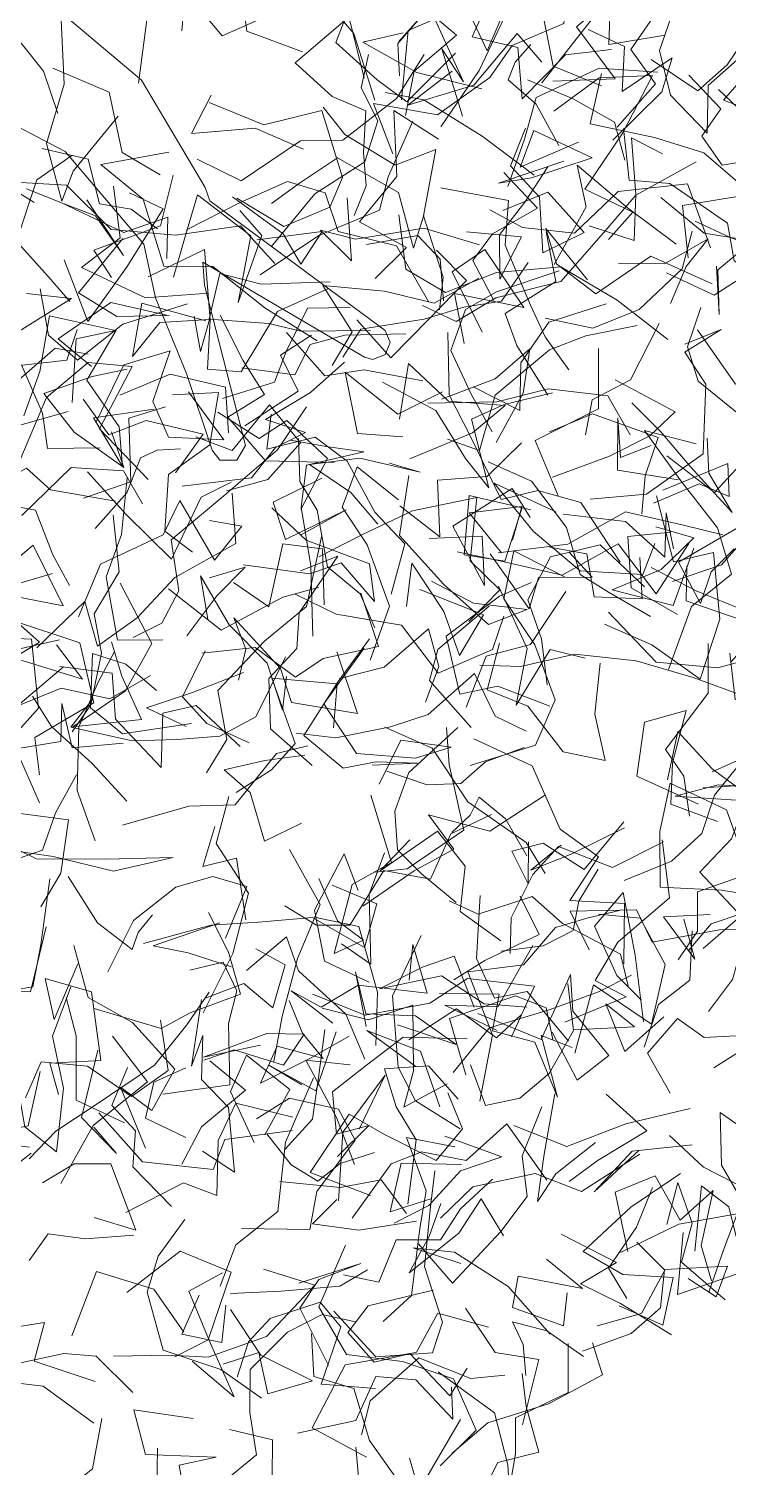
# Model space of a CAD drawing. Header units: metres. Extents: x 0 to 46.1, y -33.1 to 1.9.
# Drawn here: x 3.277 to 3.718, y -2.944 to -2.039 of the extents above; entities that cross this region are included whole.
import ezdxf

# ---------------------------------------------------------------- set-up
doc = ezdxf.new("R2010")
doc.units = ezdxf.units.M
doc.header["$LTSCALE"] = 0.02
for name, color, linetype, lineweight in [('AB_EXT_COUVRE', 8, 'Continuous', 9), ('BLOC_BRANCHES', 7, 'Continuous', 13), ('BLOC_FEUILLAGE', 7, 'Continuous', 13)]:
    doc.layers.add(name, color=color, linetype=linetype, lineweight=lineweight)
doc.layers.add('ARCHIBOOKS_ARBRE', color=7, linetype='Continuous')

# ---------------------------------------------------------------- blocks, each defined once
blk = doc.blocks.new('AB_ALPHA_54921720ee7c26e0')
at = {"layer": 'BLOC_BRANCHES', "color": 8, "lineweight": 13, "true_color": 0x414141, "transparency": 33554661}
blk.add_lwpolyline([(0.1806, -0.0789), (0.3121, -0.2682), (0.3654, -0.457), (0.367, -0.4795), (0.5807, -0.7475), (0.5834, -0.7679), (0.5709, -0.7842), (0.5505, -0.7868), (0.5385, -0.7799), (0.3313, -0.5695), (0.3244, -0.6053), (0.3216, -0.8654), (0.3026, -0.8843), (0.2767, -0.8774), (0.2689, -0.8589), (0.2609, -0.7323), (0.2447, -0.6047), (0.2492, -0.5181), (0.1668, -0.3455), (0.0374, -0.2264)], dxfattribs=at)
at = {"layer": 'BLOC_FEUILLAGE', "color": 8, "lineweight": 13, "true_color": 0x414141, "transparency": 33554661}
for points in [[(0.6946, 0.0637), (0.6287, -0.0196), (0.5596, -0.0987), (0.5408, -0.2043), (0.6302, -0.2346), (0.6543, -0.2839), (0.6587, -0.3935)], [(0.5288, -0.2218), (0.4527, -0.2338), (0.4171, -0.1564), (0.3681, -0.1827), (0.2639, -0.1501), (0.2459, -0.0712), (0.3249, -0.0191)], [(0.3936, -0.2097), (0.4253, -0.1209), (0.476, -0.1086), (0.5256, -0.0161), (0.5873, -0.0375), (0.646, -0.0392)], [(0.262, -0.3134), (0.1711, -0.3786), (0.1417, -0.4196), (0.142, -0.3255), (0.1929, -0.2425), (0.2147, -0.1438), (0.2783, -0.0633)], [(0.9541, -0.0865), (1.0368, -0.1479), (1.0103, -0.1971), (1.0396, -0.2734), (1.0866, -0.311), (1.0072, -0.3699), (0.9196, -0.4353)], [(0.7193, -0.3144), (0.7976, -0.2624), (0.705, -0.2447), (0.6423, -0.1813), (0.6223, -0.1089)], [(0.5687, -0.2908), (0.4925, -0.2364), (0.505, -0.14), (0.4209, -0.128), (0.3481, -0.1715), (0.3062, -0.2715)], [(0.7067, -0.1615), (0.6527, -0.205), (0.653, -0.273), (0.6516, -0.3558)], [(0.3022, -0.4196), (0.2532, -0.3699), (0.2581, -0.2729), (0.182, -0.2139)], [(0.6572, -0.2431), (0.6233, -0.2901), (0.6708, -0.3637), (0.7071, -0.4092), (0.8007, -0.3552)], [(0.6542, -0.2563), (0.553, -0.3044), (0.5953, -0.3706), (0.641, -0.4061), (0.6203, -0.4685), (0.6108, -0.5202), (0.5804, -0.5602)], [(1.0395, -0.4132), (0.9673, -0.4026), (0.8835, -0.4518), (0.8976, -0.3719), (0.8328, -0.337), (0.9006, -0.2539)], [(0.6642, -0.4825), (0.6556, -0.3981), (0.7483, -0.4414), (0.8432, -0.4058), (0.8898, -0.3664), (0.9774, -0.3542), (1.0016, -0.2896)], [(0.6993, -0.4041), (0.738, -0.3013), (0.836, -0.287), (0.8499, -0.3643), (0.9057, -0.2925)], [(0.7065, -0.3667), (0.717, -0.317), (0.7747, -0.2778), (0.8095, -0.3281), (0.7307, -0.3654), (0.6995, -0.4294)], [(1.0162, -0.5335), (1.0921, -0.4829), (1.0689, -0.4208), (1.1441, -0.3564), (1.0935, -0.3023), (1.0372, -0.2916), (1.0616, -0.3354)], [(1.0954, -0.4443), (1.1536, -0.5111), (1.2091, -0.4834), (1.2593, -0.4398), (1.2086, -0.382), (1.2251, -0.2746)], [(0.8264, -0.4198), (0.7342, -0.3685), (0.6644, -0.3008), (0.7291, -0.3029)], [(1.0093, -0.4641), (0.9437, -0.4146), (0.9507, -0.3147), (0.889, -0.3211), (0.8294, -0.3912), (0.7483, -0.4609)], [(0.7836, -0.2971), (0.801, -0.402), (0.7818, -0.3431), (0.7857, -0.4537)], [(0.2758, -0.5006), (0.2441, -0.4602), (0.1979, -0.4389), (0.1988, -0.3663), (0.1335, -0.3315)], [(0.5307, -0.439), (0.4654, -0.3876), (0.3666, -0.3698), (0.4123, -0.3193)], [(0.4058, -0.3297), (0.4801, -0.3857), (0.5739, -0.3876), (0.5785, -0.4978), (0.547, -0.5378), (0.4689, -0.5486), (0.4093, -0.4861)], [(0.668, -0.3218), (0.6431, -0.3693), (0.6548, -0.4264), (0.6184, -0.4831), (0.5296, -0.5117), (0.4417, -0.5744)], [(1.0625, -0.3325), (0.9956, -0.3644), (1.033, -0.4591), (0.9371, -0.437)], [(0.061, -0.3925), (0.0573, -0.4604), (0.1125, -0.3767), (0.1757, -0.3542)], [(0.7525, -0.3441), (0.6923, -0.4), (0.5938, -0.4415), (0.5291, -0.4249), (0.4229, -0.4616), (0.3644, -0.411)], [(0.7882, -0.3808), (0.7071, -0.4147), (0.8152, -0.4113), (0.9024, -0.3502), (0.9281, -0.4039)], [(1.1897, -0.3803), (1.1228, -0.372), (1.0548, -0.3473), (1.0372, -0.4045), (1.1268, -0.4129)], [(1.246, -0.3664), (1.2588, -0.4635), (1.1715, -0.5072), (1.1509, -0.579), (1.1107, -0.5065), (1.112, -0.4341), (1.167, -0.3527)], [(-0.2471, -0.5445), (-0.2056, -0.5012), (-0.1491, -0.4524), (-0.0557, -0.4232), (0.0036, -0.3836), (0.0582, -0.3662), (0.099, -0.41)], [(0.4402, -0.6011), (0.4035, -0.5296), (0.3006, -0.5176), (0.2055, -0.4827), (0.1552, -0.3973), (0.0694, -0.3687)], [(0.4731, -0.7356), (0.4071, -0.6642), (0.3449, -0.5801), (0.2707, -0.5598), (0.2663, -0.4495), (0.2162, -0.3796), (0.3245, -0.3888)], [(0.5772, -0.3833), (0.5991, -0.4336), (0.6635, -0.5007), (0.7314, -0.4932), (0.6856, -0.5891), (0.6906, -0.6905), (0.6721, -0.7384)], [(1.0044, -0.5512), (1.0986, -0.4981), (1.1281, -0.4506), (1.0384, -0.4812), (1.0602, -0.4138), (1.0122, -0.3732)], [(0.1132, -0.5755), (0.0906, -0.529), (0.0581, -0.4654), (-0.0116, -0.4187), (0.0662, -0.3955)], [(0.0929, -0.3864), (0.14, -0.421), (0.2232, -0.4924), (0.2964, -0.487), (0.2782, -0.5493)], [(0.6781, -0.3861), (0.7337, -0.413), (0.8075, -0.492), (0.8706, -0.5723)], [(0.1805, -0.4277), (0.2134, -0.5272), (0.1871, -0.4555), (0.144, -0.4246)], [(0.2265, -0.4176), (0.2154, -0.4991), (0.1446, -0.5285), (0.2297, -0.6004), (0.3274, -0.6191)], [(0.1863, -0.556), (0.1707, -0.5073), (0.2819, -0.497), (0.3218, -0.4252)], [(0.7397, -0.4786), (0.6837, -0.417), (0.6613, -0.5183), (0.586, -0.5724), (0.6468, -0.6303), (0.5866, -0.6645)], [(0.8995, -0.425), (0.9611, -0.4724), (1.0141, -0.5246), (1.0147, -0.5867)], [(1.2405, -0.4221), (1.2332, -0.5057), (1.1891, -0.5355), (1.2479, -0.5775), (1.2451, -0.67), (1.2477, -0.7576), (1.2175, -0.837)], [(0.1212, -0.5098), (0.1326, -0.6129), (0.2147, -0.5455), (0.2929, -0.4724), (0.2479, -0.4346)], [(0.4133, -0.6123), (0.5185, -0.5766), (0.6213, -0.5627), (0.6478, -0.5156), (0.7082, -0.4408)], [(0.8257, -0.5791), (0.8707, -0.5137), (0.9051, -0.4553), (1.0132, -0.4362), (1.1008, -0.4665)], [(0.9574, -0.7005), (1.0055, -0.6689), (0.9421, -0.6146), (1.0228, -0.5442), (1.0911, -0.4694), (1.0088, -0.4512), (0.9263, -0.4833)], [(1.0144, -0.4454), (0.9766, -0.5175), (1.0689, -0.5644), (1.1376, -0.6074), (1.194, -0.6901), (1.0841, -0.6788), (1.071, -0.7609)], [(0.4085, -0.5061), (0.4318, -0.553), (0.3686, -0.6451), (0.4152, -0.5493), (0.3505, -0.4652), (0.311, -0.5301), (0.2805, -0.5803)], [(0.4598, -0.5087), (0.5104, -0.4892), (0.5786, -0.4662), (0.6572, -0.5433), (0.6575, -0.6345), (0.6864, -0.5881)], [(0.3196, -0.514), (0.4123, -0.4943), (0.493, -0.4816), (0.5458, -0.5143), (0.5498, -0.5781), (0.6325, -0.6239), (0.6588, -0.7224)], [(0.4224, -0.5578), (0.5252, -0.5716), (0.4796, -0.6124), (0.4648, -0.5595), (0.4029, -0.4826)], [(0.8085, -0.6136), (0.8847, -0.6039), (0.9231, -0.68), (0.852, -0.6939), (0.87, -0.608), (0.8384, -0.5485), (0.8767, -0.4978)], [(1.3193, -0.695), (1.2866, -0.6514), (1.2178, -0.6392), (1.1607, -0.6337), (1.1412, -0.5816), (1.1813, -0.5475), (1.1467, -0.4834)], [(0.2191, -0.5012), (0.1296, -0.5657), (0.1786, -0.6171), (0.2584, -0.6369)], [(0.9514, -0.5406), (0.8527, -0.5548), (0.8884, -0.5046), (0.9657, -0.5698), (0.8654, -0.5754), (0.8133, -0.57), (0.9215, -0.5634)], [(1.186, -0.5175), (1.2152, -0.5653), (1.2685, -0.6205), (1.22, -0.711), (1.259, -0.7774), (1.1937, -0.8028)], [(0.7591, -0.6558), (0.6811, -0.6079), (0.5728, -0.597), (0.5234, -0.5692), (0.5579, -0.6282), (0.5769, -0.5306)], [(1.0257, -0.5379), (1.013, -0.6188), (1.0734, -0.6404), (1.1453, -0.7241), (1.1397, -0.784), (1.1855, -0.8355), (1.2692, -0.8828)], [(0.0506, -0.5456), (0.1168, -0.5712), (0.0146, -0.6028), (-0.0526, -0.636), (-0.1112, -0.654), (-0.1781, -0.7227)], [(0.0731, -0.5441), (0.0671, -0.6178), (0.101, -0.6675), (0.1844, -0.6311), (0.2909, -0.6267)], [(0.5105, -0.6613), (0.4247, -0.6752), (0.3452, -0.752), (0.295, -0.7343), (0.3191, -0.6605), (0.339, -0.5512), (0.2422, -0.5695)], [(0.844, -0.8823), (0.8217, -0.8226), (0.812, -0.7685), (0.7979, -0.667), (0.8213, -0.6005), (0.7236, -0.5535)], [(0.8257, -0.5562), (0.8621, -0.624), (0.7834, -0.6446), (0.7424, -0.677), (0.7584, -0.7466)], [(0.7445, -0.6309), (0.8261, -0.6609), (0.7762, -0.7163), (0.7936, -0.6491), (0.8456, -0.6095), (0.8949, -0.5652)], [(1.0742, -0.5925), (1.0336, -0.5554), (1.0174, -0.6431), (0.996, -0.7123), (0.9334, -0.672)], [(0.6488, -0.5775), (0.6371, -0.6628), (0.6881, -0.7148), (0.7738, -0.7048), (0.8739, -0.7224), (0.9461, -0.796), (1.0068, -0.8764)], [(0.8645, -0.7162), (0.9368, -0.6419), (0.9403, -0.5746), (0.9993, -0.6604), (1.0586, -0.7354)], [(-0.0033, -0.7303), (0.0391, -0.6696), (0.0766, -0.5887), (0.1709, -0.6381), (0.1077, -0.6348), (0.0757, -0.7297)], [(0.2544, -0.6352), (0.1753, -0.5933), (0.0804, -0.627), (0.1195, -0.6826)], [(0.2964, -0.6481), (0.2915, -0.7042), (0.318, -0.6592), (0.2413, -0.644), (0.186, -0.6845), (0.222, -0.6073), (0.312, -0.66)], [(0.5171, -0.6513), (0.411, -0.6267), (0.3528, -0.5936), (0.3176, -0.6586), (0.4066, -0.6898), (0.4524, -0.7147), (0.5584, -0.7416)], [(0.6814, -0.7264), (0.6934, -0.6617), (0.6693, -0.6169), (0.5873, -0.6094)], [(0.7888, -0.6072), (0.8317, -0.6475), (0.9083, -0.677), (0.9917, -0.6313), (1.1005, -0.6481), (1.1052, -0.7047), (1.1091, -0.7548)], [(0.1129, -0.621), (0.0847, -0.6633), (-0.0224, -0.6472), (-0.1025, -0.6909)], [(0.6477, -0.7249), (0.6926, -0.7631), (0.7622, -0.7431), (0.868, -0.7448), (0.9572, -0.6853), (1.0173, -0.6443), (1.1222, -0.6179)], [(0.1194, -0.6625), (0.0718, -0.6403), (-0.021, -0.6855), (-0.1097, -0.7252)], [(0.0139, -0.6517), (0.026, -0.7336), (0.0193, -0.7896), (0.0997, -0.8097)], [(0.1974, -0.773), (0.1019, -0.7616), (0.1262, -0.8475), (0.1371, -0.7855), (0.1068, -0.7016), (0.1717, -0.6375)], [(0.7444, -0.7066), (0.6666, -0.7263), (0.596, -0.6876), (0.5044, -0.6539), (0.5301, -0.7363), (0.486, -0.7796)], [(0.6916, -0.6465), (0.7246, -0.7049), (0.6514, -0.7488), (0.5781, -0.7915), (0.5419, -0.7199)], [(1.1109, -0.785), (1.0951, -0.8595), (1.1113, -0.7909), (1.1786, -0.7602), (1.2393, -0.7109), (1.2886, -0.6418)], [(0.1599, -0.8775), (0.1062, -0.7809), (0.1817, -0.6994), (0.1163, -0.6753), (0.0384, -0.7116), (-0.0276, -0.7966)], [(0.4496, -0.9276), (0.3456, -0.8969), (0.3063, -0.8154), (0.3711, -0.7958), (0.3524, -0.7347), (0.3364, -0.6573)], [(0.6956, -0.7999), (0.7014, -0.72), (0.801, -0.7693), (0.7655, -0.6654), (0.7066, -0.6857), (0.7278, -0.7899)], [(0.8657, -0.6635), (0.8603, -0.743), (0.7703, -0.7709), (0.775, -0.8242), (0.8018, -0.9121)], [(1.0969, -0.8103), (1.015, -0.743), (0.9163, -0.7777), (0.8684, -0.7165), (0.8669, -0.6581), (0.9092, -0.7534)], [(1.054, -0.6579), (1.1058, -0.7297), (1.1863, -0.7664), (1.2879, -0.7742), (1.3287, -0.8654)], [(0.1233, -0.7903), (0.1276, -0.8494), (0.0667, -0.7755), (0.036, -0.7046), (0.1167, -0.6982), (0.1729, -0.7016)], [(0.1033, -0.7699), (0.1696, -0.6935), (0.2455, -0.6911), (0.1985, -0.7608), (0.2079, -0.8214), (0.2909, -0.848), (0.257, -0.7608)], [(0.5369, -0.6987), (0.4717, -0.682), (0.4218, -0.7391), (0.3917, -0.7814), (0.3057, -0.7847)], [(0.0656, -0.7415), (-0.0402, -0.743), (-0.1345, -0.7111), (-0.1835, -0.7223)], [(0.4299, -0.7106), (0.4706, -0.7918), (0.5327, -0.799), (0.6176, -0.8397)], [(0.8261, -0.7026), (0.7697, -0.7505), (0.7098, -0.7444), (0.6448, -0.7462), (0.5443, -0.7357), (0.5058, -0.7712)], [(1.0883, -0.722), (1.0577, -0.7751), (0.9758, -0.8194), (0.8976, -0.8287), (0.8292, -0.7941)], [(1.0968, -0.7078), (1.1425, -0.7462), (1.2145, -0.7976), (1.2665, -0.8268), (1.2936, -0.9042), (1.2603, -0.9445)], [(0.0938, -0.7292), (0.1182, -0.7939), (0.1808, -0.787), (0.262, -0.8309), (0.2039, -0.8787)], [(0.3007, -0.8394), (0.315, -0.7689), (0.2363, -0.7264), (0.1509, -0.7379)], [(0.4666, -0.725), (0.4115, -0.7425), (0.4238, -0.8046), (0.3289, -0.8353)], [(0.3474, -0.7461), (0.4252, -0.7783), (0.4613, -0.7384), (0.5177, -0.7382), (0.611, -0.7612)], [(0.8696, -0.7278), (0.7656, -0.7343), (0.7114, -0.7483), (0.6726, -0.8048), (0.6859, -0.8796), (0.7021, -0.9455)], [(1.0255, -0.8231), (1.0646, -0.7733), (1.1095, -0.7402), (1.0327, -0.7601), (0.9628, -0.7407)], [(0.231, -0.759), (0.3021, -0.7738), (0.2676, -0.8499), (0.1928, -0.8784), (0.1638, -0.9629), (0.1977, -1.0063)], [(1.032, -0.7745), (1.0954, -0.828), (1.1568, -0.8088), (1.2315, -0.7471)], [(0.2156, -0.7741), (0.1554, -0.7766), (0.1323, -0.8738), (0.0538, -0.8796)], [(0.2089, -0.9017), (0.3175, -0.9174), (0.3666, -0.8807), (0.4184, -0.8701), (0.3624, -0.834), (0.4421, -0.8114), (0.5062, -0.7794)], [(0.8439, -1.1954), (0.8084, -1.0888), (0.7476, -1.053), (0.6884, -1.0519), (0.6672, -0.9422), (0.652, -0.8715), (0.6751, -0.7763)], [(0.1011, -0.8972), (0.007, -0.8537), (-0.0206, -0.8108), (-0.1274, -0.8383), (-0.1736, -0.9112)], [(0.2494, -0.8322), (0.2993, -0.8678), (0.3745, -0.8137), (0.4061, -0.8841), (0.3418, -0.9265), (0.2743, -0.9267)], [(0.3798, -0.9855), (0.4409, -0.9188), (0.3945, -0.8443), (0.3453, -0.8607), (0.2934, -0.8036)], [(0.6428, -0.8642), (0.5663, -0.8799), (0.5031, -0.7946), (0.497, -0.8931), (0.5643, -0.9167)], [(0.5658, -0.953), (0.6719, -0.9387), (0.7329, -0.9109), (0.6485, -0.8812), (0.6028, -0.8075), (0.5663, -0.8885)], [(0.9279, -0.7975), (0.833, -0.8016), (0.7737, -0.8521), (0.7528, -0.9242), (0.6916, -0.869)], [(-0.1198, -0.852), (-0.0464, -0.8806), (0.0477, -0.8279), (0.1258, -0.8543), (0.141, -0.9124)], [(0.0727, -1.1114), (0.1221, -1.1012), (0.1613, -1.0593), (0.1701, -0.9787), (0.2681, -0.933), (0.3684, -0.885), (0.4301, -0.8315)], [(0.4827, -1.1507), (0.5241, -1.0799), (0.4911, -1.0194), (0.4696, -0.9307), (0.4309, -0.8814), (0.3526, -0.8799), (0.3734, -0.8282)], [(0.556, -0.8251), (0.6254, -0.8902), (0.6507, -0.9749), (0.6744, -1.0289), (0.6759, -0.9179), (0.7319, -0.9085), (0.8098, -0.9108)], [(-0.0949, -0.8445), (-0.0243, -0.8783), (-0.016, -0.9534), (-0.0031, -1.0065)], [(0.0709, -0.8411), (0.1122, -0.922), (0.1626, -1.0081), (0.2331, -0.926), (0.2852, -0.9153)], [(0.9661, -0.8426), (0.8838, -0.8378), (0.823, -0.8441), (0.7217, -0.8906), (0.6754, -0.9685), (0.6312, -0.9383)], [(0.843, -0.9881), (0.8674, -0.9373), (0.9339, -0.9227), (1.0001, -0.8487)], [(1.1854, -1.0551), (1.097, -1.0357), (1.0362, -0.9525), (1.0337, -0.8955), (1.0703, -0.8417)], [(0.1287, -0.8667), (0.0968, -0.9504), (0.0561, -1.0084), (0.0477, -1.109), (0.1166, -1.127)], [(0.3923, -0.8761), (0.444, -0.9001), (0.4991, -0.9234), (0.4065, -0.9201), (0.3809, -0.9819), (0.3719, -1.0753), (0.3461, -1.1828)], [(0.4052, -0.8767), (0.3896, -0.9427), (0.4042, -0.9929), (0.397, -1.0834), (0.4358, -1.1375), (0.4441, -1.1956)], [(0.6162, -0.8758), (0.7217, -0.9019), (0.8055, -0.9028), (0.8928, -0.9375), (0.9109, -1.0063)], [(0.8979, -0.8622), (0.8732, -0.9535), (0.7644, -0.9759), (0.7765, -1.0707)], [(1.0562, -0.8738), (1.0914, -0.9721), (1.1539, -0.9854), (1.1718, -1.0434), (1.2741, -1.0202)], [(1.031, -0.8904), (1.0922, -0.883), (1.0275, -0.9025), (1.0466, -0.9601), (1.014, -1.0646), (0.9116, -1.103), (0.8238, -1.0875)], [(-0.0237, -0.9814), (-0.1014, -0.9834), (-0.166, -1.0059), (-0.2405, -0.9905), (-0.3007, -0.9657), (-0.3401, -0.9183)], [(0.0919, -0.9176), (0.078, -1.0062), (0.0231, -1.0599), (0.0183, -1.1226), (-0.0189, -1.1966), (-0.0584, -1.2301)], [(-0.002, -1.0581), (0.0527, -0.9867), (0.1601, -0.9679), (0.1995, -0.9227), (0.2277, -1.0273), (0.283, -0.9868), (0.2362, -0.9647)], [(0.4908, -1.0393), (0.4625, -0.9799), (0.4112, -0.9204), (0.4902, -0.9316), (0.5764, -0.9775), (0.5334, -0.9513)], [(0.9104, -0.9165), (0.9888, -0.9893), (0.9404, -1.0154), (0.8709, -1.0304), (0.7753, -1.0388)], [(-0.0471, -1.0915), (-0.0213, -1.1541), (-0.1162, -1.0948), (-0.1778, -1.0222), (-0.2811, -1.0318), (-0.3172, -0.9949), (-0.3388, -0.9417)], [(-0.2331, -1.0523), (-0.2044, -0.999), (-0.1037, -0.9589), (-0.0418, -0.9306), (-0.0207, -1.0349), (-0.1128, -0.9902)], [(0.2822, -0.9325), (0.2668, -1.0105), (0.1603, -1.0372), (0.0868, -1.0833), (0.0148, -1.1101), (0.0139, -1.0374), (-0.078, -1.0878)], [(0.369, -1.0241), (0.4483, -1.0045), (0.3441, -1.0246), (0.3404, -0.9631), (0.4245, -0.9462)], [(0.4239, -1.2428), (0.4752, -1.1686), (0.4662, -1.0661), (0.4434, -0.9984), (0.4825, -0.9434), (0.5321, -1.0105)], [(0.336, -0.9711), (0.3756, -1.0341), (0.462, -1.0957), (0.4544, -1.1554), (0.4191, -1.0829), (0.367, -1.0869), (0.2698, -1.046)], [(0.8964, -1.131), (0.9171, -1.0747), (0.9525, -1.0217), (0.8622, -0.9587), (0.7893, -0.9686)], [(0.9266, -0.9583), (0.9588, -1.0141), (0.9899, -1.08), (1.0344, -1.1656), (1.0146, -1.0965), (1.0266, -1.0428)], [(0.5578, -0.9776), (0.5193, -1.0649), (0.5665, -1.1575), (0.6181, -1.2365), (0.6833, -1.2297), (0.6042, -1.1983), (0.5494, -1.1475)], [(0.7424, -0.9741), (0.6763, -1.0112), (0.5994, -0.9963), (0.58, -1.0833), (0.5318, -1.02)], [(0.6839, -0.9893), (0.7422, -1.0364), (0.7765, -1.1211), (0.7781, -1.1978), (0.8137, -1.2363), (0.868, -1.2903)], [(0.9383, -1.031), (0.8869, -1.0364), (0.8989, -0.9752), (0.8774, -1.0545), (0.9661, -1.0944)], [(-0.0405, -1.0852), (-0.1119, -1.0821), (-0.1187, -1.0099), (-0.0718, -1.0803), (-0.1724, -1.1101), (-0.0836, -1.0837)], [(0.8738, -1.3784), (0.9343, -1.292), (1.0081, -1.2589), (1.0056, -1.1832), (0.9682, -1.0941), (0.9346, -1.0052), (1.0077, -1.0465)], [(-0.1039, -1.0368), (-0.0105, -1.098), (-0.014, -1.195), (-0.1176, -1.2235), (-0.1257, -1.2818)], [(0.0381, -1.1093), (0.0397, -1.1655), (0.0517, -1.2394), (-0.0553, -1.2228), (0.0394, -1.1893), (0.0985, -1.1285), (0.0752, -1.0236)], [(0.3998, -1.0352), (0.3487, -1.1348), (0.271, -1.1708), (0.18, -1.2265), (0.1734, -1.3044), (0.1291, -1.3473)], [(0.2478, -1.069), (0.2914, -1.1202), (0.3382, -1.0304), (0.3965, -1.0542), (0.3764, -1.1396)], [(0.5897, -1.2241), (0.6494, -1.1887), (0.6161, -1.1322), (0.652, -1.0386), (0.5491, -1.0328), (0.4631, -1.0482), (0.3879, -1.0648)], [(0.7253, -1.091), (0.7094, -1.0396), (0.6039, -1.0725), (0.6282, -1.1757), (0.6444, -1.0999), (0.5628, -1.0816)], [(0.7293, -1.0795), (0.6412, -1.0325), (0.6098, -1.1207), (0.6687, -1.147), (0.7163, -1.0737)], [(0.7666, -1.093), (0.6842, -1.024), (0.7242, -1.113), (0.7793, -1.1925), (0.8734, -1.2233), (0.904, -1.1813)], [(-0.1611, -1.0479), (-0.0825, -1.0729), (-0.1002, -1.1804), (-0.1789, -1.2313), (-0.1864, -1.2895), (-0.2389, -1.3472)], [(0.3747, -1.1113), (0.3165, -1.1111), (0.2096, -1.1365), (0.1461, -1.0521)], [(0.1547, -1.1307), (0.2168, -1.0824), (0.2716, -1.0505), (0.2128, -1.0518)], [(0.2901, -1.2333), (0.27, -1.2829), (0.2657, -1.2051), (0.2235, -1.1316), (0.2003, -1.0453), (0.1935, -1.1141)], [(0.6893, -1.1183), (0.7167, -1.0709), (0.6343, -1.0593), (0.6673, -1.1328)], [(1.3718, -1.188), (1.2982, -1.1298), (1.253, -1.0946), (1.1842, -1.0905), (1.0837, -1.0858), (1.0159, -1.1281), (0.9581, -1.0527)], [(-0.1774, -1.108), (-0.1305, -1.0824), (-0.1346, -1.17), (-0.0455, -1.1277)], [(0.2928, -1.3792), (0.2444, -1.3062), (0.2624, -1.2291), (0.317, -1.1949), (0.3352, -1.1415), (0.4168, -1.0714), (0.3541, -1.0785)], [(0.7765, -1.0994), (0.8686, -1.1358), (0.9136, -1.2061), (0.9338, -1.1395), (0.9306, -1.197)], [(0.9381, -1.1033), (1.0477, -1.0893), (1.0363, -1.1404), (0.9956, -1.1088), (0.9188, -1.1194)], [(1.0225, -1.2218), (0.9785, -1.2471), (0.949, -1.2909), (0.9328, -1.2191), (1.0373, -1.1907), (1.069, -1.0948), (1.1378, -1.1268)], [(-0.0677, -1.4051), (-0.0746, -1.3213), (-0.0462, -1.2253), (0.0013, -1.1653), (0.0385, -1.125)], [(-0.0507, -1.1256), (0.0259, -1.1573), (0.0124, -1.2285), (0.0622, -1.3206), (0.0868, -1.2388), (0.1407, -1.2407), (0.1908, -1.3209)], [(0.1264, -1.2658), (0.0171, -1.2537), (-0.021, -1.2011), (0.0041, -1.1195), (0.0504, -1.149), (0.0864, -1.2017)], [(0.3763, -1.216), (0.3828, -1.3183), (0.287, -1.2747), (0.2839, -1.2189), (0.2336, -1.1229), (0.2393, -1.1753), (0.2153, -1.2195)], [(0.3368, -1.1117), (0.391, -1.1588), (0.4855, -1.2019), (0.5218, -1.2902), (0.6144, -1.2762), (0.6448, -1.2301)], [(0.501, -1.1757), (0.5266, -1.1123), (0.5555, -1.1986), (0.5618, -1.2718), (0.6146, -1.2197), (0.5282, -1.1553)], [(0.6002, -1.1133), (0.6615, -1.1447), (0.7504, -1.1917), (0.8482, -1.1669), (0.8859, -1.2582), (0.9559, -1.1954)], [(0.6496, -1.1298), (0.6866, -1.2296), (0.7135, -1.1853), (0.795, -1.2069), (0.7699, -1.1588)], [(1.0111, -1.196), (0.9553, -1.1654), (0.8723, -1.1214), (0.7716, -1.1467), (0.6621, -1.1315)], [(0.9259, -1.1095), (0.9252, -1.217), (0.9896, -1.2186), (0.972, -1.3226), (0.9176, -1.4058), (0.8581, -1.3341), (0.7946, -1.2834)], [(0.4369, -1.1371), (0.4423, -1.225), (0.3528, -1.2209), (0.3035, -1.2379), (0.254, -1.1766), (0.1706, -1.1634)], [(0.5331, -1.4435), (0.6406, -1.439), (0.6891, -1.3783), (0.6803, -1.2863), (0.652, -1.2038), (0.6869, -1.1349), (0.753, -1.1953)], [(0.8755, -1.1966), (0.8625, -1.2605), (0.7901, -1.2377), (0.7965, -1.1694), (0.7431, -1.1441)], [(0.9157, -1.2464), (0.9968, -1.2408), (1.0583, -1.2005), (1.1313, -1.1382)], [(0.0837, -1.1766), (0.0123, -1.1954), (-0.0576, -1.1594), (-0.1542, -1.1713)], [(-0.0035, -1.3577), (-0.0408, -1.2867), (-0.0876, -1.2133), (-0.1045, -1.1596)], [(0.206, -1.3187), (0.1495, -1.2723), (0.1233, -1.2216), (0.1765, -1.1611)], [(0.8706, -1.2427), (0.8205, -1.1609), (0.7403, -1.1591), (0.6879, -1.2149), (0.693, -1.2802), (0.6831, -1.3523)], [(0.9125, -1.1565), (0.9659, -1.1888), (0.9031, -1.2236), (0.8206, -1.2341), (0.9069, -1.2828), (0.9615, -1.2043)], [(0.9097, -1.2982), (0.8503, -1.239), (0.8657, -1.1596), (0.9329, -1.1703)], [(-0.1369, -1.3247), (-0.1511, -1.2331), (-0.0796, -1.2402), (-0.0626, -1.1829), (-0.0651, -1.2545), (0.0146, -1.2682)], [(0.2964, -1.2028), (0.227, -1.2819), (0.1642, -1.297), (0.0977, -1.2846), (0.0295, -1.2684), (-0.0586, -1.2223), (-0.0139, -1.1882)], [(0.7007, -1.1902), (0.6464, -1.198), (0.5493, -1.2372), (0.5462, -1.3307), (0.6071, -1.3341), (0.6781, -1.3854)], [(0.649, -1.1822), (0.6673, -1.289), (0.6274, -1.3703), (0.7019, -1.2995), (0.7517, -1.3273)], [(0.8886, -1.216), (0.9477, -1.2703), (1.0362, -1.3372), (1.1074, -1.3049), (1.157, -1.2275), (1.1207, -1.1782)], [(0.1168, -1.2683), (0.064, -1.224), (0.1405, -1.2195), (0.2262, -1.2098)], [(0.3842, -1.4027), (0.4538, -1.4186), (0.3913, -1.3994), (0.3388, -1.3958), (0.2923, -1.3299), (0.3663, -1.2617), (0.4313, -1.2096)], [(0.3869, -1.4345), (0.4378, -1.3767), (0.5115, -1.4078), (0.4529, -1.4101), (0.3648, -1.3789), (0.3353, -1.2902), (0.4198, -1.2217)], [(0.3698, -1.2579), (0.442, -1.2591), (0.5255, -1.2186), (0.5259, -1.2801), (0.4907, -1.3289)], [(0.5498, -1.3859), (0.5057, -1.2976), (0.531, -1.2541), (0.6267, -1.2088)], [(0.7493, -1.2177), (0.6739, -1.2841), (0.602, -1.2836), (0.5508, -1.3529)], [(0.3404, -1.3304), (0.3641, -1.265), (0.2669, -1.2298), (0.276, -1.3387), (0.229, -1.3691), (0.1661, -1.3888)], [(0.9717, -1.3924), (1.0649, -1.3321), (1.0147, -1.3398), (0.9286, -1.2812), (0.9438, -1.2285)], [(-0.1917, -1.2579), (-0.1745, -1.3312), (-0.1, -1.3623), (-0.1332, -1.44), (-0.1774, -1.4833)], [(0.8055, -1.2668), (0.8577, -1.3619), (0.9495, -1.3961), (1.0114, -1.3955), (1.0221, -1.2916)], [(0.6271, -1.2696), (0.5895, -1.3355), (0.6446, -1.3768), (0.6797, -1.4604), (0.7402, -1.4909), (0.7436, -1.4164), (0.7724, -1.3406)], [(-0.0694, -1.2969), (-0.1168, -1.3466), (-0.1519, -1.3979), (-0.2486, -1.4043)], [(0.2818, -1.3233), (0.3399, -1.3464), (0.4273, -1.3523), (0.4898, -1.3485), (0.577, -1.3051), (0.5912, -1.3788), (0.6321, -1.414)], [(0.9779, -1.4499), (0.9078, -1.4003), (0.8282, -1.3518), (0.7373, -1.3168), (0.6497, -1.3132), (0.5883, -1.2948)], [(-0.2397, -1.368), (-0.1385, -1.4119), (-0.0526, -1.4586), (0.0437, -1.4621), (-0.0597, -1.4371), (-0.1646, -1.4086), (-0.2369, -1.3455)], [(0.2938, -1.3475), (0.2433, -1.346), (0.1593, -1.4075), (0.0887, -1.3905), (-0.02, -1.3924)], [(0.2857, -1.3601), (0.223, -1.3522), (0.1571, -1.3495), (0.1876, -1.3947), (0.1892, -1.4746), (0.2528, -1.462)], [(0.4186, -1.3504), (0.4823, -1.4013), (0.5148, -1.4978), (0.5869, -1.5831), (0.6031, -1.6379)], [(0.9446, -1.3547), (0.9244, -1.4306), (0.8366, -1.4987), (0.8535, -1.5466), (0.8457, -1.6094)], [(0.3452, -1.5665), (0.395, -1.5749), (0.4967, -1.5392), (0.5012, -1.4333), (0.5123, -1.3757)], [(0.8982, -1.5515), (0.9845, -1.5378), (0.9613, -1.5895), (1.0075, -1.5285), (1.0207, -1.4707), (0.9626, -1.4508), (0.9733, -1.3785)], [(0.0262, -1.7102), (0.0957, -1.6326), (0.1439, -1.5468), (0.1148, -1.4584), (0.1534, -1.3919)], [(0.456, -1.6458), (0.4149, -1.5882), (0.3879, -1.542), (0.3997, -1.4819), (0.4366, -1.429), (0.5297, -1.3808)], [(0.5491, -1.4045), (0.6273, -1.4692), (0.6439, -1.5769), (0.6911, -1.6342), (0.6296, -1.6893), (0.7115, -1.7158), (0.6861, -1.8073)], [(-0.3763, -1.6505), (-0.3324, -1.5906), (-0.2222, -1.6014), (-0.1927, -1.5408), (-0.1525, -1.4443)], [(0.129, -1.5866), (0.1399, -1.4888), (0.0854, -1.4879), (0.1201, -1.4318)], [(0.8864, -1.6294), (0.8226, -1.5838), (0.8416, -1.5218), (0.8839, -1.4478), (0.8159, -1.4487), (0.7822, -1.5276), (0.8645, -1.5952)], [(0.2566, -1.5535), (0.2681, -1.6252), (0.2997, -1.6655), (0.2497, -1.6736), (0.3052, -1.5762), (0.3737, -1.5585), (0.3698, -1.4482)], [(0.827, -1.5455), (0.8627, -1.4761), (0.8995, -1.5468), (0.9352, -1.5918), (0.9517, -1.6621), (1.0233, -1.6967), (1.0727, -1.796)], [(-0.2685, -1.5429), (-0.293, -1.587), (-0.228, -1.6082), (-0.1777, -1.5157)], [(-0.102, -1.6094), (-0.0419, -1.5419), (0.0359, -1.5081), (0.0963, -1.5069), (0.144, -1.5361), (0.0907, -1.606)], [(0.2238, -1.4975), (0.2482, -1.5932), (0.1919, -1.6664), (0.1446, -1.7483), (0.1137, -1.8129)], [(0.3127, -1.6133), (0.4052, -1.5805), (0.4739, -1.5638), (0.4496, -1.5015), (0.5361, -1.551), (0.6358, -1.5185)], [(0.5452, -1.5267), (0.4756, -1.5393), (0.4262, -1.5996), (0.3587, -1.5678), (0.285, -1.6371), (0.234, -1.6234), (0.194, -1.5812)], [(0.3117, -1.5876), (0.3053, -1.5264), (0.2375, -1.5997), (0.2316, -1.6815), (0.291, -1.7314)], [(0.5083, -1.7222), (0.458, -1.6613), (0.4841, -1.5944), (0.4566, -1.5296), (0.3535, -1.5666), (0.411, -1.5319)], [(-0.1428, -1.5553), (-0.1424, -1.6404), (-0.0851, -1.6962), (-0.0397, -1.7842), (-0.0915, -1.8378), (-0.1296, -1.7894), (-0.1163, -1.8923)], [(-0.1377, -1.6596), (-0.0438, -1.7173), (0.0064, -1.7051), (0.0905, -1.6974), (0.0894, -1.6286), (0.0755, -1.56)], [(0.367, -1.541), (0.3267, -1.5978), (0.301, -1.705), (0.2649, -1.6618)], [(0.9239, -1.7619), (0.8644, -1.7354), (0.7725, -1.7056), (0.7943, -1.621), (0.8299, -1.5515), (0.9045, -1.6149), (0.9102, -1.6807)], [(-0.0361, -1.581), (0.0743, -1.5803), (0.1472, -1.5953), (0.2315, -1.6101), (0.2981, -1.6766), (0.3349, -1.6157), (0.2744, -1.5692)], [(0.0882, -1.6518), (0.0277, -1.6129), (-0.0227, -1.5882), (0.0883, -1.5804)], [(0.5907, -1.5829), (0.5731, -1.647), (0.5617, -1.5905), (0.6123, -1.5911), (0.6638, -1.6476), (0.7437, -1.5915)], [(0.9918, -1.6034), (0.9023, -1.5736), (0.8322, -1.5733), (0.9316, -1.6069)], [(0.8781, -1.5721), (0.9347, -1.5835), (0.9965, -1.5978), (1.0486, -1.6539), (1.1177, -1.6601), (1.0633, -1.6291)], [(-0.2268, -1.7755), (-0.2273, -1.7245), (-0.1489, -1.7408), (-0.1349, -1.6331), (-0.2003, -1.594), (-0.2031, -1.6598), (-0.1444, -1.5847)], [(0.5171, -1.745), (0.5334, -1.6917), (0.584, -1.6344), (0.6344, -1.6022), (0.7081, -1.6564), (0.7957, -1.638)], [(0.6391, -1.6015), (0.5825, -1.6271), (0.6505, -1.6195), (0.7422, -1.6008)], [(-0.2855, -1.7449), (-0.2916, -1.811), (-0.2532, -1.8621), (-0.2167, -1.7679), (-0.2125, -1.6844), (-0.1643, -1.617)], [(0.2531, -1.8465), (0.2425, -1.7704), (0.1882, -1.6852), (0.1837, -1.6288), (0.1094, -1.6638)], [(0.2365, -1.6117), (0.2981, -1.6426), (0.2998, -1.75), (0.2754, -1.8304)], [(0.9321, -1.6176), (0.9004, -1.6612), (0.8387, -1.699), (0.8788, -1.774)], [(-0.176, -1.6312), (-0.1765, -1.6936), (-0.2023, -1.7915), (-0.138, -1.8456)], [(0.0233, -1.6402), (0.0774, -1.6414), (0.0865, -1.6906), (0.0604, -1.7368), (0.0373, -1.8307), (-0.0684, -1.8176)], [(0.0353, -1.6888), (0.1001, -1.6826), (0.134, -1.731), (0.1706, -1.671), (0.1326, -1.6344)], [(0.6834, -1.8425), (0.685, -1.7913), (0.6088, -1.721), (0.5738, -1.6679), (0.4846, -1.6727), (0.446, -1.6404)], [(0.57, -1.9023), (0.5277, -1.8098), (0.4751, -1.8068), (0.4639, -1.7391), (0.4952, -1.6448)], [(0.5722, -1.872), (0.6761, -1.8583), (0.6356, -1.821), (0.6856, -1.772), (0.7823, -1.7256), (0.7946, -1.6346)], [(0.421, -1.7622), (0.4757, -1.7458), (0.5692, -1.7285), (0.5559, -1.6622)], [(-0.2978, -1.8611), (-0.246, -1.83), (-0.1754, -1.8066), (-0.0692, -1.7702), (-0.0034, -1.7218), (0.0437, -1.6812)], [(-0.0311, -1.9204), (0.0092, -1.9655), (0.0264, -1.8648), (-0.0034, -1.811), (0.0165, -1.7447), (-0.0132, -1.7867), (0.0291, -1.6893)], [(0.3526, -1.7445), (0.3727, -1.6918), (0.3747, -1.7717), (0.2734, -1.7317), (0.2078, -1.75), (0.1693, -1.7127), (0.2194, -1.7787)], [(0.3894, -1.6815), (0.3209, -1.7616), (0.3006, -1.8721), (0.3131, -1.9308), (0.3701, -1.9913)], [(-0.0418, -1.7041), (-0.0504, -1.7837), (-0.1168, -1.8084), (-0.1714, -1.744), (-0.2403, -1.719), (-0.2787, -1.7673)], [(-0.1211, -1.7091), (-0.0864, -1.7925), (-0.1869, -1.837), (-0.2596, -1.9115)], [(0.3168, -1.8076), (0.3983, -1.8615), (0.3481, -1.8016), (0.2734, -1.7783), (0.2745, -1.7103), (0.2687, -1.7978)], [(0.6389, -1.7718), (0.6258, -1.7056), (0.7272, -1.7307), (0.7377, -1.7858), (0.8451, -1.7944), (0.9369, -1.8152), (0.9826, -1.7686)], [(0.698, -1.8695), (0.6706, -1.822), (0.6566, -1.7384), (0.7138, -1.6984), (0.7066, -1.7985), (0.6921, -1.9032)], [(1.1048, -1.8083), (1.003, -1.767), (0.9362, -1.7195), (0.8275, -1.7278), (0.8113, -1.7877), (0.7699, -1.8235)], [(-0.4957, -1.9398), (-0.4171, -1.8643), (-0.3835, -1.8039), (-0.2859, -1.811), (-0.2457, -1.7331)], [(-0.1492, -1.7244), (-0.2011, -1.8197), (-0.1627, -1.8888), (-0.1866, -1.8396)], [(0.2389, -1.8054), (0.1697, -1.8232), (0.0848, -1.8404), (0.1254, -1.7912), (0.19, -1.8286), (0.1689, -1.7819), (0.1618, -1.7268)], [(0.2002, -1.7265), (0.2717, -1.7797), (0.3749, -1.7879), (0.4422, -1.7657), (0.5407, -1.805), (0.4853, -1.8724)], [(0.5207, -1.8336), (0.4572, -1.8111), (0.4039, -1.7512), (0.3041, -1.7458), (0.3797, -1.7301), (0.431, -1.7264), (0.4408, -1.812)], [(0.7009, -1.7247), (0.6502, -1.723), (0.5967, -1.7241), (0.5327, -1.7678), (0.4455, -1.7562), (0.4571, -1.8617), (0.411, -1.9574)], [(0.6676, -1.7216), (0.7294, -1.7444), (0.7485, -1.8253), (0.7035, -1.9101), (0.6315, -1.8267), (0.5749, -1.923)], [(-0.1006, -1.9918), (-0.1436, -1.9156), (-0.1246, -1.8621), (-0.1503, -1.8139), (-0.1109, -1.7627)], [(0.2091, -1.7519), (0.2746, -1.7883), (0.348, -1.7841), (0.3225, -1.884), (0.2929, -1.9353), (0.3684, -1.9175)], [(0.5547, -1.7424), (0.4767, -1.8214), (0.3969, -1.797), (0.4662, -1.8568)], [(0.8372, -1.7677), (0.7651, -1.7522), (0.7956, -1.8292), (0.7955, -1.7641)], [(-0.0507, -1.8929), (-0.1042, -1.8467), (-0.0771, -1.7956), (-0.0223, -1.7871)], [(-0.0679, -1.9316), (-0.0227, -1.883), (0.0593, -1.8449), (0.0169, -1.786)], [(0.1002, -1.7827), (0.0085, -1.778), (0.1146, -1.7679), (0.1711, -1.7838), (0.1271, -1.8226), (0.0583, -1.7794), (0.0078, -1.7823)], [(0.0949, -1.9513), (0.1494, -1.9166), (0.1753, -1.8555), (0.2046, -1.7852)], [(0.5734, -1.9135), (0.5309, -1.8825), (0.5307, -1.9829), (0.5186, -1.8902), (0.459, -1.8559), (0.4841, -1.8026), (0.3937, -1.7772)], [(0.6829, -1.9422), (0.7221, -1.8832), (0.7797, -1.8593), (0.803, -1.7852)], [(0.7903, -1.8129), (0.8351, -1.782), (0.8906, -1.7785), (0.813, -1.8162)], [(-0.2923, -1.8533), (-0.3627, -1.8829), (-0.3829, -1.8065), (-0.2926, -1.8436)], [(0.0706, -1.9208), (0.127, -1.8623), (0.0752, -1.7922), (0.0358, -1.8408), (0.0508, -1.9282)], [(0.1469, -1.8601), (0.1046, -1.8167), (0.1657, -1.8748), (0.2206, -1.7935)], [(0.3479, -1.9499), (0.3412, -1.8571), (0.268, -1.8039), (0.328, -1.8784)], [(0.5081, -1.8435), (0.4622, -1.868), (0.4133, -1.8073), (0.3281, -1.8351)], [(0.4438, -1.8234), (0.5296, -1.8885), (0.6004, -1.8019), (0.589, -1.8584), (0.6256, -1.9407), (0.5674, -1.9648), (0.5491, -1.882)], [(-0.1729, -1.8199), (-0.1265, -1.9119), (-0.0225, -1.9525), (0.0074, -1.9116), (0.1141, -1.9257)], [(0.2284, -1.8494), (0.1632, -1.8242), (0.1862, -1.9238), (0.1946, -2.0023)], [(0.417, -1.8576), (0.3203, -1.8287), (0.2533, -1.8565), (0.1908, -1.8833), (0.1797, -1.9489), (0.2322, -1.9493), (0.1719, -1.9834)], [(0.6927, -1.8275), (0.6361, -1.8398), (0.5552, -1.8464), (0.4557, -1.8498), (0.3822, -1.9027)], [(0.4002, -1.9115), (0.3985, -1.8191), (0.5081, -1.8116), (0.5501, -1.8425), (0.5474, -1.8932)], [(0.4117, -1.8981), (0.4178, -1.9664), (0.4729, -1.9691), (0.5277, -1.9433), (0.5824, -1.8879), (0.5928, -1.8144)], [(0.1675, -1.8542), (0.0987, -1.9402), (0.0589, -2.0425), (-0.0184, -2.0762), (-0.0594, -2.1328)], [(-0.1727, -1.9822), (-0.0729, -1.9605), (-0.0275, -1.9935), (-0.0029, -1.9102), (0.0391, -1.861), (0.1199, -1.9054)], [(-0.0033, -2.0535), (0.1001, -2.0832), (0.1265, -2.0284), (0.2054, -1.9655), (0.1929, -1.9119), (0.1228, -1.8751), (0.0644, -1.8932)], [(0.3789, -1.9454), (0.3473, -1.8826), (0.2793, -1.8693), (0.2816, -1.9318), (0.2985, -1.9899), (0.2596, -2.0847)], [(0.7252, -1.9039), (0.6518, -1.9408), (0.642, -1.8606), (0.6763, -1.9071), (0.5826, -1.8872)], [(-0.223, -1.9768), (-0.1648, -2.0133), (-0.1758, -1.9023), (-0.2313, -1.8874), (-0.2871, -1.9034)], [(0.2161, -1.9507), (0.2778, -1.8793), (0.1901, -1.9487), (0.1557, -2.051)], [(0.8828, -1.8883), (0.9464, -1.9382), (0.9457, -2.0201), (0.8516, -1.9796), (0.7804, -2.0019)], [(0.9593, -1.9589), (0.8565, -1.9689), (0.7779, -1.9518), (0.7453, -1.9122), (0.6855, -1.9526), (0.7035, -2.0225)], [(0.2062, -2.056), (0.1237, -1.9966), (0.2068, -1.9239), (0.2525, -1.9692), (0.3205, -2.0297), (0.3734, -1.9924), (0.3658, -1.9314)], [(-0.2883, -2.2266), (-0.3725, -2.1707), (-0.3413, -2.1163), (-0.4344, -2.1065), (-0.3997, -2.0121), (-0.4824, -1.9497), (-0.5421, -1.968)], [(-0.5672, -2.0339), (-0.4888, -1.9759), (-0.507, -2.0328), (-0.5078, -2.1013), (-0.436, -2.186), (-0.3692, -2.2126), (-0.3072, -2.2895)], [(-0.3391, -2.0159), (-0.2995, -1.983), (-0.2445, -2.0056), (-0.1699, -2.0198)], [(0.3544, -2.0164), (0.2847, -1.9826), (0.2929, -2.0719), (0.2682, -2.1261), (0.2281, -2.2249), (0.1742, -2.2525)], [(0.5698, -2.0674), (0.4969, -2.0989), (0.458, -2.1332), (0.4873, -2.064), (0.5281, -1.9766)], [(0.2535, -2.0982), (0.2288, -2.0366), (0.1632, -2.0317), (0.074, -1.9981)], [(0.4806, -2.1046), (0.4428, -2.0029), (0.366, -2.0421), (0.3016, -2.0104), (0.2506, -2.0164), (0.1694, -2.0833)], [(0.2309, -2.1077), (0.2908, -2.0952), (0.3533, -2.0551), (0.4218, -2.0506), (0.3436, -1.9963)], [(0.2598, -2.1489), (0.2954, -2.2225), (0.3898, -2.164), (0.4442, -2.1215), (0.4533, -2.0578), (0.5029, -1.9913)], [(0.7277, -2.0543), (0.624, -2.0511), (0.5246, -2.0616), (0.4529, -2.0084)], [(0.5142, -2.1158), (0.5668, -2.095), (0.653, -2.0702), (0.6059, -1.9981)], [(-0.0417, -2.3195), (-0.092, -2.2596), (-0.1721, -2.2065), (-0.1729, -2.1121), (-0.1412, -2.062), (-0.0857, -2.0168)], [(0.2985, -2.0856), (0.2298, -2.089), (0.2661, -2.0195), (0.3576, -2.046)], [(0.1033, -2.2171), (0.1487, -2.3036), (0.2367, -2.3203), (0.2642, -2.278), (0.2594, -2.186), (0.2931, -2.0978), (0.3144, -2.0447)], [(0.1534, -2.0485), (0.1068, -2.0757), (0.1743, -2.1038), (0.266, -2.1141)], [(-0.305, -2.1478), (-0.2412, -2.0601), (-0.1612, -2.1103), (-0.1329, -2.1877)], [(-0.157, -2.2213), (-0.0992, -2.2092), (-0.0369, -2.116), (-0.1056, -2.0629), (-0.2035, -2.1041)], [(0.3983, -2.0812), (0.338, -2.113), (0.295, -2.1519), (0.2274, -2.1337), (0.1837, -2.1913), (0.1327, -2.1658)], [(0.844, -2.1587), (0.772, -2.0723), (0.7522, -2.1532), (0.7686, -2.2128), (0.8559, -2.2111), (0.8169, -2.1468)], [(0.3102, -2.0967), (0.279, -2.1424), (0.2336, -2.1895), (0.3256, -2.1492), (0.3731, -2.1064), (0.3923, -2.1717)], [(0.6328, -2.1028), (0.5291, -2.1358), (0.4657, -2.0898), (0.3654, -2.0848), (0.3036, -2.1189)], [(0.7162, -2.1104), (0.6225, -2.0953), (0.5477, -2.1417), (0.6332, -2.0964)], [(0.6856, -2.087), (0.724, -2.1488), (0.8027, -2.2199), (0.8979, -2.2644), (0.9511, -2.3322), (1.0037, -2.3737)], [(0.0139, -2.1244), (0.0851, -2.1696), (-0.009, -2.2281), (-0.1062, -2.2354), (-0.1632, -2.2171), (-0.2496, -2.1954)], [(-0.0501, -2.1135), (-0.1086, -2.1273), (-0.0971, -2.2157), (-0.0831, -2.3065), (-0.1324, -2.2353)], [(0.2022, -2.4951), (0.2713, -2.4556), (0.2579, -2.3686), (0.1875, -2.3214), (0.1051, -2.2881), (0.0824, -2.204), (0.1482, -2.1212)], [(-0.2354, -2.2588), (-0.276, -2.1885), (-0.3243, -2.1714), (-0.426, -2.166), (-0.5161, -2.1271), (-0.4712, -2.2244), (-0.5456, -2.2118)], [(-0.0584, -2.164), (-0.0796, -2.2187), (-0.1368, -2.1899), (-0.0947, -2.1376)], [(0.1717, -2.1678), (0.1226, -2.1813), (0.0318, -2.1651), (-0.0466, -2.1481)], [(0.5395, -2.3249), (0.598, -2.3723), (0.6332, -2.3038), (0.5581, -2.2789), (0.5066, -2.228), (0.5974, -2.1798), (0.6867, -2.1492)], [(0.6901, -2.3248), (0.6887, -2.2666), (0.7296, -2.1884), (0.667, -2.2195), (0.647, -2.142), (0.5797, -2.1505), (0.5748, -2.2462)], [(0.0731, -2.2971), (0.0532, -2.1983), (0.0935, -2.1625), (0.1638, -2.1552), (0.0619, -2.1602)], [(0.3162, -2.1962), (0.2498, -2.1531), (0.3111, -2.1766), (0.3786, -2.2502), (0.4229, -2.34)], [(0.6383, -2.1588), (0.5978, -2.2124), (0.5388, -2.2637), (0.5542, -2.3172)], [(0.6451, -2.2207), (0.6787, -2.1616), (0.6843, -2.2291), (0.652, -2.284), (0.7033, -2.3592)], [(-0.053, -2.1723), (-0.0256, -2.254), (0.0428, -2.3143), (-0.0304, -2.3156), (-0.0272, -2.2492), (-0.0861, -2.2522)], [(0.6073, -2.3907), (0.5426, -2.3221), (0.49, -2.2757), (0.5532, -2.258), (0.4805, -2.1925)], [(0.6771, -2.2727), (0.7135, -2.1762), (0.7465, -2.2191), (0.7445, -2.3235), (0.6329, -2.3316), (0.6669, -2.24)], [(-0.1623, -2.4442), (-0.0724, -2.4038), (-0.0655, -2.3367), (-0.0474, -2.2712), (0.0245, -2.2302), (0.0841, -2.2174), (0.1322, -2.2418)], [(0.1351, -2.3515), (0.0545, -2.3229), (0.1079, -2.2435), (0.0863, -2.1975), (0.0037, -2.2019), (-0.0387, -2.229), (-0.0702, -2.2778)], [(0.2631, -2.2253), (0.1577, -2.2228), (0.1161, -2.255), (0.1441, -2.3109), (0.2125, -2.3131), (0.261, -2.2623), (0.3323, -2.3045)], [(0.4483, -2.2245), (0.4908, -2.2835), (0.3978, -2.2388), (0.3764, -2.2842), (0.4469, -2.333), (0.4656, -2.2842)], [(0.5922, -2.2356), (0.623, -2.2889), (0.6017, -2.3451), (0.5464, -2.3722), (0.4651, -2.3791)], [(0.6815, -2.3409), (0.7227, -2.2804), (0.7562, -2.2333), (0.6634, -2.2252), (0.5631, -2.2443)], [(0.1819, -2.5573), (0.133, -2.5029), (0.1048, -2.4281), (0.1024, -2.3423), (0.0465, -2.3079), (0.0604, -2.2417)], [(-0.2015, -2.4696), (-0.1946, -2.3879), (-0.135, -2.3905), (-0.2412, -2.3581), (-0.2408, -2.2853), (-0.154, -2.3229)], [(0.305, -2.2662), (0.332, -2.3457), (0.3954, -2.3739), (0.3444, -2.4663)], [(-0.389, -2.4608), (-0.3941, -2.3871), (-0.3274, -2.3581), (-0.2931, -2.2855)], [(0.0939, -2.4519), (0.023, -2.3854), (0.0987, -2.3028), (0.2017, -2.3121), (0.2454, -2.393), (0.2833, -2.3577)], [(0.6553, -2.3117), (0.6907, -2.3508), (0.7205, -2.3087), (0.6245, -2.2887), (0.5703, -2.3458), (0.4981, -2.3464)], [(0.0953, -2.4159), (0.1223, -2.368), (0.2137, -2.3222), (0.2842, -2.3749), (0.3373, -2.3837)], [(-0.0015, -2.3873), (0.0922, -2.3919), (0.1408, -2.3331), (0.2001, -2.3544), (0.2407, -2.4295), (0.2513, -2.3805)], [(0.2375, -2.3514), (0.3065, -2.4371), (0.3054, -2.5215), (0.2873, -2.6105), (0.3794, -2.6008), (0.4181, -2.644)], [(0.0504, -2.5059), (-0.0149, -2.4974), (-0.0675, -2.5284), (-0.1569, -2.4838), (-0.2387, -2.4176), (-0.2203, -2.3534)], [(-0.1665, -2.6118), (-0.1933, -2.5421), (-0.1472, -2.4465), (-0.0582, -2.4449), (-0.0424, -2.3875), (-0.1032, -2.354)], [(0.4839, -2.3706), (0.486, -2.4233), (0.3921, -2.4451), (0.2922, -2.4493), (0.2249, -2.4811)], [(0.4467, -2.3616), (0.4265, -2.4357), (0.3364, -2.4532), (0.3219, -2.5077), (0.2905, -2.5753), (0.2894, -2.648)], [(0.3647, -2.3883), (0.3571, -2.4402), (0.3579, -2.5145), (0.2911, -2.5135), (0.24, -2.5703), (0.206, -2.6444), (0.2017, -2.5429)], [(0.2521, -2.4333), (0.1805, -2.5041), (0.0866, -2.5601), (0.0373, -2.6072), (0.0168, -2.6665), (-0.077, -2.6732)], [(0.0815, -2.4324), (0.0636, -2.5366), (0.1403, -2.5016), (0.1561, -2.5862), (0.2424, -2.5909), (0.1841, -2.6008), (0.1291, -2.6628)], [(0.1585, -2.4713), (0.1602, -2.5387), (0.2149, -2.5826), (0.2571, -2.6465)]]:
    blk.add_lwpolyline(points, dxfattribs=at)

msp = doc.modelspace()

# ---------------------------------------------------------------- linework, layer by layer
at = {"layer": 'AB_EXT_COUVRE', "lineweight": 9, "true_color": 0x606060, "transparency": 33554585}
for points in [[(3.27255, -2.04807), (3.28673, -2.06552), (3.29573, -2.09233)], [(3.57929, -2.07112), (3.5836, -2.05999), (3.5936, -2.04879)], [(3.57929, -2.07112), (3.597, -2.08644), (3.6111, -2.11231)], [(3.59283, -2.24034), (3.57115, -2.25924), (3.53726, -2.27192)], [(3.59283, -2.24034), (3.58877, -2.26817), (3.5717, -2.29916)], [(3.3478, -2.30881), (3.35834, -2.30407), (3.37285, -2.30314)], [(3.3478, -2.30881), (3.33921, -2.33103), (3.31928, -2.35341)], [(3.54937, -2.51385), (3.56493, -2.50028), (3.58925, -2.49115)], [(3.70113, -2.54535), (3.70922, -2.52116), (3.72943, -2.49624)], [(3.54937, -2.51385), (3.52822, -2.51461), (3.50297, -2.50616)], [(3.56101, -2.52244), (3.5554, -2.53375), (3.54381, -2.54459)], [(3.56101, -2.52244), (3.57759, -2.53605), (3.59111, -2.5594)], [(3.70113, -2.54535), (3.6822, -2.56271), (3.65223, -2.57479)], [(3.62018, -2.60623), (3.6237, -2.58787), (3.63594, -2.5678)], [(3.34261, -2.61824), (3.32065, -2.60158), (3.30213, -2.57227)], [(3.34261, -2.61824), (3.34626, -2.60751), (3.35531, -2.5965)], [(3.62018, -2.60623), (3.60135, -2.61606), (3.57483, -2.61933)], [(3.72605, -2.61782), (3.72053, -2.63709), (3.70552, -2.65736)], [(3.45945, -2.76398), (3.44259, -2.75378), (3.42723, -2.73432)], [(3.45945, -2.76398), (3.47358, -2.75285), (3.49512, -2.74599)], [(3.58204, -2.85264), (3.58877, -2.86678), (3.59045, -2.8864)], [(3.58204, -2.85264), (3.60368, -2.85827), (3.62669, -2.87446)]]:
    msp.add_lwpolyline(points, dxfattribs=at)

# ---------------------------------------------------------------- block references
at = {"layer": 'ARCHIBOOKS_ARBRE', "transparency": 33554687, "xscale": 0.4, "yscale": 0.4, "rotation": 15}
msp.add_blockref('AB_ALPHA_54921720ee7c26e0', (3.2, -2), dxfattribs=at)

doc.saveas('drawing.dxf')
